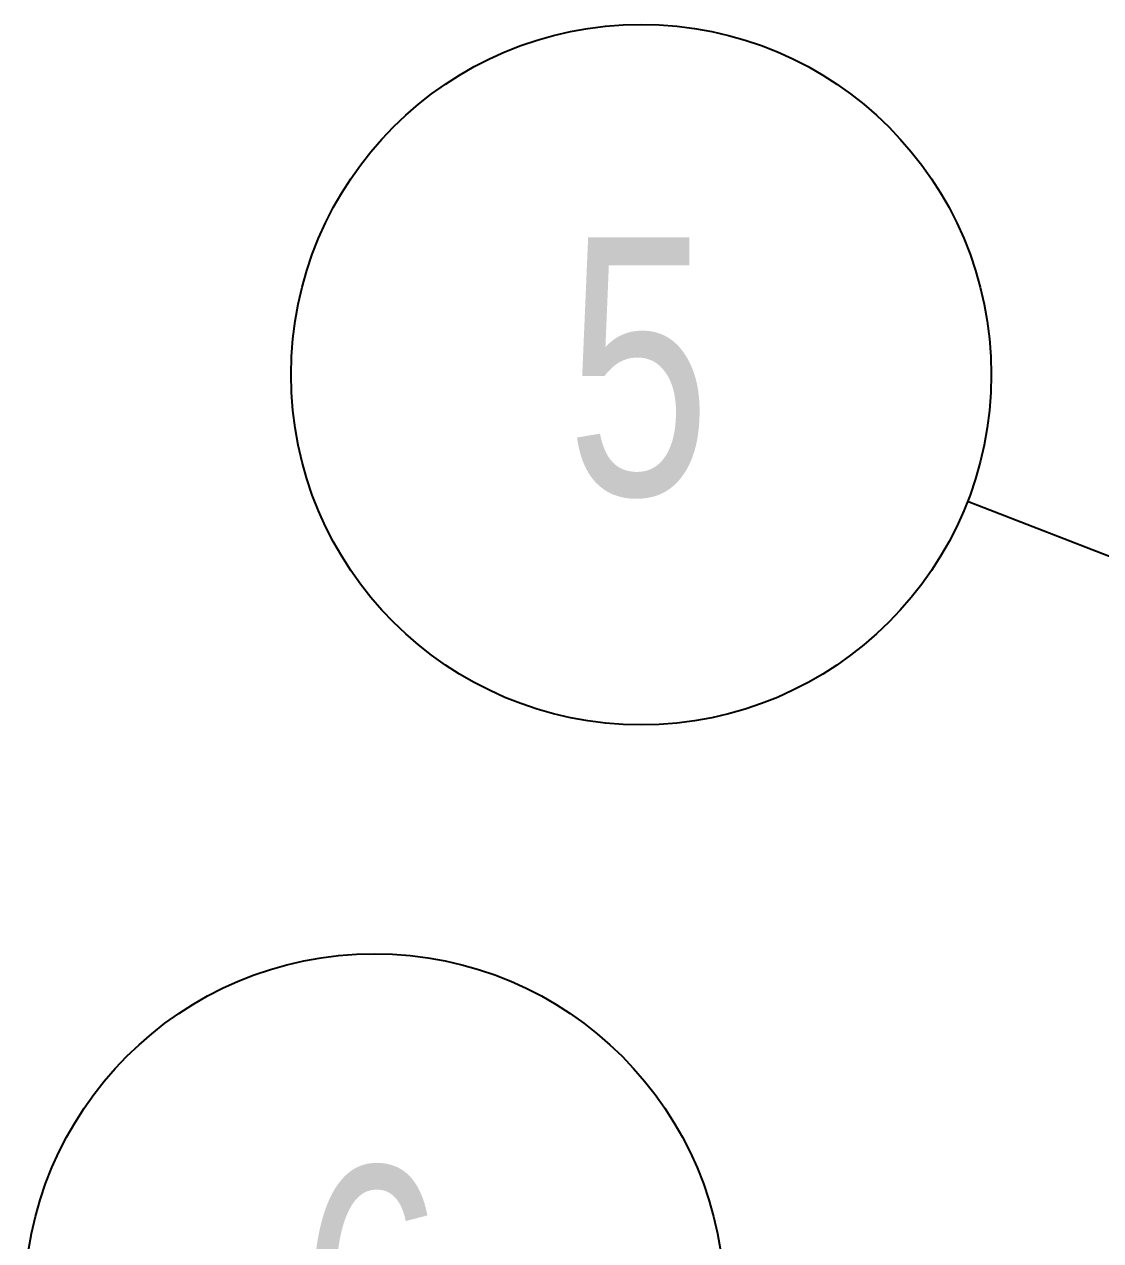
# Model space of a CAD drawing. Header units: millimetres. Extents: x 0 to 3353, y 0 to 2591.
# Drawn here: x 1468.2 to 1643.6, y 2059.8 to 2257.9 of the extents above; entities that cross this region are included whole.
import ezdxf

# ---------------------------------------------------------------- set-up
doc = ezdxf.new("R2010")
doc.units = ezdxf.units.MM
doc.header["$LTSCALE"] = 12
doc.layers.add('TITLE_BLOCK_BORDER', color=7, linetype='Continuous')
doc.styles.add('SLDTEXTSTYLE0', font='TXT', dxfattribs={"width": 0.75})
doc.dimstyles.new('SLDDIMSTYLE0', dxfattribs={"dimtxt": 0.18, "dimasz": 12.192, "dimexe": 0, "dimexo": 0.0625, "dimgap": 0, "dimtad": 0, "dimtih": 1, "dimtoh": 1, "dimdec": 0, "dimrnd": 1e-09, "dimzin": 0, "dimdsep": 46, "dimtxsty": 'Standard', "dimblk1": 'DOT', "dimblk2": 'DOT', "dimsah": 1, "dimcen": 0.09, "dimadec": 0, "dimazin": 0, "dimtfac": 12.192, "dimtdec": 0, "dimtofl": 0, "dimtmove": 0, "dimatfit": 3, "dimldrblk": 'DOT', "dimfxl": 0, "dimfrac": 2, "dimtolj": 1, "dimtzin": 0, "dimarcsym": 0})

# ---------------------------------------------------------------- blocks, each defined once
blk = doc.blocks.new('SW_NOTE_8')
at = {"layer": 'TITLE_BLOCK_BORDER', "color": 0}
blk.add_circle((-57.04, -1.71), 57.06, dxfattribs=at)
at = {"layer": 'TITLE_BLOCK_BORDER', "color": 0, "insert": (-57.46, 20.65), "char_height": 42, "attachment_point": 2, "style": 'SLDTEXTSTYLE0'}
blk.add_mtext('6', dxfattribs=at)
blk = doc.blocks.new('_DOT')
at = {"color": 0, "linetype": 'ByBlock', "lineweight": -2}
blk.add_line((-0.5, 0), (-1, 0), dxfattribs=at)
at = {"color": 0, "linetype": 'ByBlock', "const_width": 0.5}
blk.add_lwpolyline([(-0.25, 0, 1), (0.25, 0, 1)], format="xyb", close=True, dxfattribs=at)
blk = doc.blocks.new('SW_NOTE_9')
at = {"layer": 'TITLE_BLOCK_BORDER', "color": 0}
blk.add_circle((-53.19, 20.67), 57.06, dxfattribs=at)
at = {"layer": 'TITLE_BLOCK_BORDER', "color": 0, "insert": (-53.61, 43.03), "char_height": 42, "attachment_point": 2, "style": 'SLDTEXTSTYLE0'}
blk.add_mtext('5', dxfattribs=at)

msp = doc.modelspace()

# ---------------------------------------------------------------- block references
at = {"layer": 'TITLE_BLOCK_BORDER'}
for name, p in [('SW_NOTE_9', (1621.88, 2180.17)), ('SW_NOTE_8', (1582.27, 2051.15))]:
    msp.add_blockref(name, p, dxfattribs=at)

# ---------------------------------------------------------------- leaders
for points in [[(1708.21, 2146.63), (1621.88, 2180.17)], [(1784.79, 2057.23), (1582.27, 2051.15)]]:
    msp.add_leader(points, dimstyle='SLDDIMSTYLE0', dxfattribs=at)

doc.saveas('drawing.dxf')
